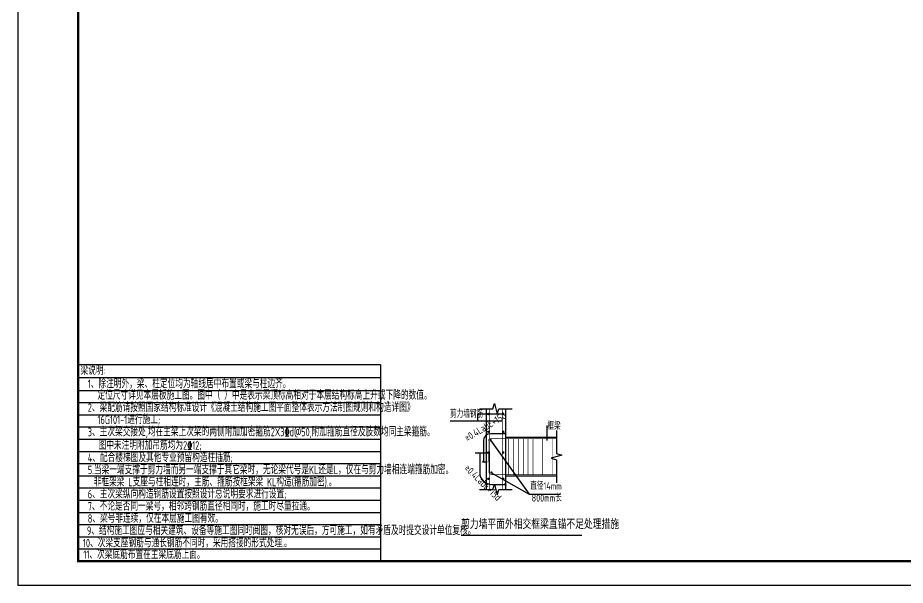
# Model space of a CAD drawing. Extents: x -461650 to 361314, y 245336 to 769729.
# Drawn here: x 88531 to 125328, y 469559 to 493086 of the extents above; entities that cross this region are included whole.
import ezdxf
from ezdxf.enums import TextEntityAlignment as Align

# ---------------------------------------------------------------- set-up
doc = ezdxf.new("R2010")
doc.units = 0
doc.header["$LTSCALE"] = 1000
doc.layers.get('0').update_dxf_attribs({"linetype": 'CONTINUOUS'})
for name, color, linetype in [('-TK', 7, 'CONTINUOUS'), ('DIM', 2, 'CONTINUOUS'), ('LINK', 6, 'CONTINUOUS'), ('REIND', 1, 'CONTINUOUS'), ('S-文字', 7, 'CONTINUOUS'), ('S-表格线', 54, 'CONTINUOUS'), ('TEXT', 2, 'CONTINUOUS'), ('THIN', 7, 'CONTINUOUS')]:
    doc.layers.add(name, color=color, linetype=linetype)
doc.styles.add('TSSD_Norm', font='Tssdeng.shx', dxfattribs={"bigfont": 'tssdchn.shx'})
doc.styles.add('TSSD_REIN', font='tssdeng.shx', dxfattribs={"width": 0.7, "height": 300, "bigfont": 'tssdchn.shx'})

# ---------------------------------------------------------------- blocks, each defined once
blk = doc.blocks.new('A1')
blk.add_lwpolyline([(0, 59400), (0, 0), (84100, 0), (84100, 59400)], close=True)
at = {"const_width": 100}
blk.add_lwpolyline([(2500, 58400), (2500, 1000), (83100, 1000), (83100, 58400)], close=True, dxfattribs=at)
blk = doc.blocks.new('A$C2E181E2C')
at = {"linetype": 'Continuous'}
for points in [[(1215, 5268), (1765, 5268), (1835, 5488), (1955, 5048), (2025, 5268), (2575, 5268)], [(1495, 5268), (1495, 1922)], [(2295, 5268), (2295, 1922)], [(2295, 4091), (4415, 4091)], [(4415, 4371), (4415, 3421), (4635, 3351), (4195, 3231), (4415, 3161), (4415, 2211)], [(2295, 2491), (4415, 2491)], [(1215, 1922), (1765, 1922), (1835, 2142), (1955, 1702), (2025, 1922), (2575, 1922)]]:
    blk.add_lwpolyline(points, dxfattribs=at)
at = {"linetype": 'Continuous', "const_width": 50}
blk.add_lwpolyline([(453, 25), (5462, 25)], dxfattribs=at)
at = {"layer": 'DIM'}
for p, q in [((2295, 4241), (1678, 4241)), ((1378, 3941), (1378, 3062)), ((1546, 3430), (1042, 3430)), ((1226, 3430), (1226, 2641)), ((1726, 2141), (2295, 2141))]:
    blk.add_line(p, q, dxfattribs=at)
at = {"layer": 'DIM', "const_width": 30}
for points in [[(2232, 4284), (2336, 4212)], [(1164, 3473), (1267, 3401)], [(1324, 3111), (1428, 3039)], [(2243, 2177), (2347, 2104)]]:
    blk.add_lwpolyline(points, dxfattribs=at)
at = {"layer": 'DIM'}
blk.add_lwpolyline([(1532, 3062), (1341, 3062)], dxfattribs=at)
for centre, radius, start, end in [((1678, 3941), 300, 90, 180), ((1726, 2641), 500, 180, 270)]:
    blk.add_arc(centre, radius, start, end, dxfattribs=at)
at = {"layer": 'LINK', "color": 1, "const_width": 25}
for points in [[(1641, 5268), (1641, 1922)], [(2162, 5268), (2162, 1922)], [(2432, 4041), (2432, 2541)], [(2632, 4041), (2632, 2541)], [(2832, 4041), (2832, 2541)], [(3032, 4041), (3032, 2541)], [(3232, 4041), (3232, 2541)], [(3432, 4041), (3432, 2541)], [(3832, 4041), (3832, 2541)], [(4232, 4041), (4232, 2541)]]:
    blk.add_lwpolyline(points, dxfattribs=at)
for points in [[(4415, 4041), (1678, 4041, 0.414214), (1578, 3941), (1578, 3062)], [(1607, 3430), (1607, 2641, 0.300979), (1726, 2541), (4415, 2541)]]:
    blk.add_lwpolyline(points, format="xyb", dxfattribs=at)
at = {"layer": 'REIND', "const_width": 50}
for points in [[(1608, 5058, 1), (1558, 5058, 1)], [(2226, 5058, 1), (2176, 5058, 1)], [(1610, 4324, 1), (1560, 4324, 1)], [(2228, 4324, 1), (2178, 4324, 1)], [(1703, 3978, 1), (1653, 3978, 1)], [(1608, 3461, 1), (1558, 3461, 1)], [(2226, 3461, 1), (2176, 3461, 1)], [(1742, 2629, 1), (1692, 2629, 1)], [(1608, 2370, 1), (1558, 2370, 1)], [(2226, 2370, 1), (2176, 2370, 1)]]:
    blk.add_lwpolyline(points, format="xyb", close=True, dxfattribs=at)
at = {"layer": 'THIN'}
for p, q in [((2226, 5058), (1138, 5058)), ((1138, 5058), (1138, 4767)), ((2162, 4767), (0, 4767)), ((1678, 3978), (3271, 1732)), ((1692, 2629), (3271, 1732)), ((3271, 1732), (4577, 1732))]:
    blk.add_line(p, q, dxfattribs=at)
blk.add_lwpolyline([(4015, 4584), (4015, 3965)], dxfattribs=at)
at = {"layer": 'TEXT', "color": 0, "style": 'TSSD_Norm', "width": 0.7}
blk.add_text('剪力墙平面外相交框梁直锚不足处理措施', height=400, dxfattribs=at).set_placement((454, 172), align=Align.BOTTOM_LEFT)
at = {"layer": 'THIN', "style": 'TSSD_REIN', "width": 0.7}
for s, p in [('剪力墙钢筋', (-2, 4818)), ('框梁', (4036, 4317)), ('直径14mm', (3321, 1833)), ('800mm长', (3383, 1337))]:
    blk.add_text(s, height=300, dxfattribs=at).set_placement(p, align=Align.BOTTOM_LEFT)
for rotation, p in [(31.4301, (766, 3828)), (316.0621, (504, 2706))]:
    blk.add_text('≥0.4LabE+15d', height=300, rotation=rotation, dxfattribs=at).set_placement(p, align=Align.BOTTOM_LEFT)

msp = doc.modelspace()

# ---------------------------------------------------------------- linework, layer by layer
at = {"layer": 'S-表格线'}
for p, q in [((91031.26, 478705.97), (91031.26, 470559.47)), ((91031.26, 478705.97), (103570.51, 478705.97)), ((103570.51, 478705.97), (103570.51, 470559.47)), ((91031.25, 478171.22), (103570.51, 478171.22)), ((91031.25, 477636.47), (103570.51, 477636.47)), ((91031.25, 477130.97), (103570.51, 477130.97)), ((91031.25, 476625.47), (103570.51, 476625.47)), ((91031.25, 476119.97), (103570.51, 476119.97)), ((91031.25, 475614.47), (103570.51, 475614.47)), ((91031.25, 475108.97), (103570.51, 475108.97)), ((91031.25, 474603.47), (103570.51, 474603.47)), ((91031.25, 474097.97), (103570.51, 474097.97)), ((91031.25, 473592.47), (103570.51, 473592.47)), ((91031.25, 473086.97), (103570.51, 473086.97)), ((91031.25, 472581.47), (103570.51, 472581.47)), ((91031.25, 472075.97), (103570.51, 472075.97)), ((91031.25, 471570.47), (103570.51, 471570.47)), ((91031.25, 471064.97), (103570.51, 471064.97)), ((91031.25, 470559.47), (103570.51, 470559.47))]:
    msp.add_line(p, q, dxfattribs=at)

# ---------------------------------------------------------------- block references
at = {"layer": '-TK'}
msp.add_blockref('A1', (88531.26, 469559.47), dxfattribs=at)
msp.add_blockref('A$C2E181E2C', (106457.64, 471600.6))

# ---------------------------------------------------------------- texts
at = {"layer": 'S-文字', "style": 'TSSD_REIN', "width": 0.7}
for s, p in [('梁说明:  ', (91134.35, 478286.21)), ('1、除注明外，梁、柱定位均为轴线居中布置或梁与柱边齐。', (91434.2, 477730.79)), ('定位尺寸详见本层板施工图。图中（ ）中是表示梁顶标高相对于本层结构标高上升或下降的数值。', (91836.98, 477254.54)), ('2、梁配筋请按照国家结构标准设计《混凝土结构施工图平面整体表示方法制图规则和构造详图》', (91434.2, 476749.04)), ('16G101-1进行施工;', (91837.2, 476243.54)), ('3、主次梁交接处,均在主梁上次梁的两侧附加加密箍筋2X3\x84d@50,附加箍筋直径及肢数均同主梁箍筋。', (91434.2, 475738.04)), ('图中未注明附加吊筋均为2%%13212;', (91881.84, 475181.2)), ('4、配合楼梯图及其他专业预留构造柱插筋;', (91434.2, 474670.29)), ('5.当梁一端支撑于剪力墙而另一端支撑于其它梁时，无论梁代号是KL还是L，仅在与剪力墙相连端箍筋加密。', (91434.2, 474164.79)), ('非框架梁 L支座与柱相连时，主筋、箍筋按框架梁 KL构造(箍筋加密).。', (91681.31, 473661.11)), ('6、主次梁纵向构造钢筋设置按照设计总说明要求进行设置;', (91434.2, 473162.29)), ('7、不论是否同一梁号，相邻跨钢筋直径相同时，施工时尽量拉通。', (91434.2, 472656.79)), ('8、梁号非连续，仅在本层施工图有效。', (91434.2, 472151.29)), ('9、结构施工图应与相关建筑、设备等施工图同时阅图，核对无误后，方可施工，如有矛盾及时提交设计单位复核。', (91398.49, 471645.79)), ('10、次梁支座钢筋与通长钢筋不同时，采用搭接的形式处理.。', (91232.54, 471134.52)), ('11、次梁底筋布置在主梁底筋上面。', (91251.23, 470653.57))]:
    msp.add_text(s, height=350, dxfattribs=at).set_placement(p)

doc.saveas('drawing.dxf')
